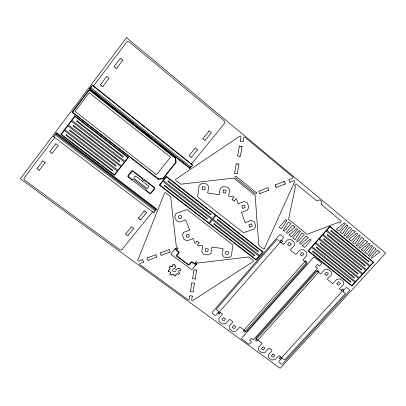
<?xml version="1.0" encoding="UTF-8"?>
<svg xmlns="http://www.w3.org/2000/svg" width="406" height="406" viewBox="0 0 406 406"><rect width="100%" height="100%" fill="white"/><g stroke="black" fill="none" stroke-linecap="round" stroke-linejoin="round"><path stroke-width="0.61" d="M175.696 162.359L175.225 158.315M172.748 266.113L172.844 264.737M175.899 275.735L176.006 274.304M156.356 209.542L156.447 208.816L56.728 132.828L53.526 136.609L153.772 212.719L156.356 209.542L56.109 133.188M153.772 212.719L153.874 211.978M189.648 296.426L189.186 299.176A0.797 0.736 -6.4 0 1 187.902 299.658L139.958 264.671A0.817 0.766 4.2 0 1 140.146 263.352L142.988 262.276M190.556 290.924L191.784 283.555M192.723 277.983L193.966 270.528M207.842 192.322L208.77 186.77L206.761 184.05L201.949 183.324L199.153 185.334L197.722 196.25A1.111 1.086 -10.4 0 0 198.123 197.225L242.981 232.349A1.091 1.035 -21.7 0 0 244.016 232.511L254.389 228.923L255.831 225.954L254.252 221.696L251.228 220.402L245.96 222.407M192.211 296.756L191.708 299.735A0.797 0.736 -7.1 0 0 192.936 300.435L253.039 261.621A0.873 0.817 -20.2 0 0 253.1 260.307L249.162 257.257A1.345 1.264 -19.6 0 0 248.178 256.993L198.301 263.012A1.081 1.02 -8.4 0 1 197.504 262.804L196.362 261.941A0.65 0.614 -7.9 0 0 195.448 262.048A0.65 0.614 -7.9 0 0 195.545 262.91L196.428 263.606L196.468 264.27L192.205 269.33A0.675 0.634 -6.9 0 1 191.262 269.437L171.241 254.516A0.68 0.645 -1.9 0 1 171.129 253.608L175.417 248.482L176.123 248.37L177.062 249.04A0.655 0.624 -3.1 0 0 177.98 248.939A0.655 0.624 -3.1 0 0 177.879 248.061L176.711 247.188A1.091 1.035 -3 0 1 176.305 246.488L170.718 197.128A1.401 1.365 4.4 0 0 170.19 196.21L165.917 192.901A0.908 0.888 7 0 0 164.481 193.226L137.801 260.124A0.822 0.771 4.9 0 0 138.888 261.114L141.968 259.947M193.124 291.254L194.362 283.89M195.306 278.328L196.56 270.873M202.619 246.498L201.726 251.756L203.68 254.293L208.329 254.932L211.039 253.034L211.871 247.442L212.622 247.178M228.751 195.428L229.73 189.906L227.761 187.196L222.985 186.481L220.189 188.48L219.296 194.423L218.54 194.657M234.658 172.636L236.114 164.44M237.764 155.158L239.246 146.83M240.362 140.537L240.976 137.096A0.863 0.842 -55.2 0 0 239.677 136.254L175.996 179.076A0.913 0.898 4.6 0 0 175.981 180.508L180.254 183.857A1.406 1.38 0.8 0 0 181.299 184.151L233.242 178.132A1.122 1.091 -31 0 1 234.064 178.366L254.811 195.093A1.111 1.066 -31.3 0 1 255.196 195.824L258.734 244.777A1.355 1.279 -23.4 0 0 259.195 245.65L263.139 248.736A0.878 0.822 -23.6 0 0 264.519 248.421M223.026 249.325L222.092 254.552L224.005 257.079L228.624 257.708L231.334 255.821L232.877 245.544A1.081 1.025 -17.3 0 0 232.506 244.615L187.633 209.932A1.106 1.071 -4.7 0 0 186.572 209.765L176.057 213.424L174.697 216.449L176.468 220.773L179.594 222.077L184.882 220.057M237.343 173.047L238.809 164.856M240.469 155.579L241.961 147.256M243.082 140.968L243.651 137.796A0.863 0.842 -54.3 0 1 245.036 137.264L292.807 176.965A0.842 0.802 -41.7 0 1 292.518 178.366L289.579 179.488M169.86 269.635L170.165 268.579M174.895 268.625L175.671 266.077M178.604 271.949L178.955 270.853M264.499 248.411L294.619 181.817A0.842 0.797 -40.9 0 0 293.614 180.756L290.432 181.969M169.992 274.197L170.723 272.893M72.867 111.858L89.061 90.401L89.599 90.284L175.108 158.096M196.402 264.372L196.301 263.479M175.605 162.633L162.938 178.341M89.508 88.868L92.182 85.321L92.619 85.214L192.358 164.669L192.454 165.176L189.785 168.465L89.508 88.868L91.482 86.727M55.627 134.29L56.728 132.828M93.233 86.432L126.55 42.199A2.015 1.903 66.6 0 1 129.235 41.945L224.244 120.856A1.847 1.812 -68.6 0 1 224.488 123.429L191.196 164.328M54.648 137.583L24.264 177.803A1.893 1.746 31 0 0 24.751 180.294L119.694 249.594A1.756 1.649 9.6 0 0 122.14 249.335L152.834 211.521M37.367 168.104L42.381 161.471M50.237 151.088L55.317 144.369M100.896 84.118L106.235 77.064M114.593 66.011L120.003 58.86M207.75 192.408L208.014 193.154L218.458 194.565M39.707 169.835L44.726 163.212M52.582 152.849L57.667 146.14M103.246 85.996L108.585 78.952M116.943 67.924L122.353 60.783M228.659 195.514L228.882 196.245L234.242 196.91L232.557 198.92M202.706 246.417L202.482 245.716L197.179 245.107L198.813 243.164M223.117 249.243L222.864 248.538L212.703 247.259M125.987 233.638L131.011 227.426M138.882 217.702L143.973 211.419M189.582 155.082L194.916 148.489M203.269 138.167L208.674 131.493M128.144 235.236L133.173 229.035M141.044 219.331L146.135 213.054M191.739 156.807L197.077 150.225M205.431 139.923L210.836 133.259M190.079 167.47L191.216 166.069M169.14 267.305L170.094 266.163M196.748 241.59L195.113 243.534L193.312 238.738L192.54 238.682M234.617 200.559L236.307 198.549L238.038 203.528L238.814 203.589M178.64 274.324L179.594 273.192M219.834 311.417L279.912 242.489M184.943 219.956L185.745 220.052L189.409 229.456M341.857 291.589L282.018 357.153M89.061 90.401L89.69 90.335M245.894 222.508L245.107 222.412L241.727 213.003M175.372 248.528L176.285 248.462M171.317 275.172L172.494 274.202M281.251 358.721L281.135 358.808A0.995 0.883 -17.7 0 1 279.638 358.204A0.995 0.883 -17.7 0 1 280.993 357.219L281.125 357.265M53.526 136.609L54.16 136.233M171.621 266.783L172.682 266.204M175.945 269.401L178.401 268.097M176.072 274.217L177.092 273.695M259.449 190.957L267.214 187.998M275.948 184.674L283.728 181.71M260.337 193.423L268.092 190.47M276.816 187.146L284.586 184.187M238.88 203.487L244.199 201.462L247.259 202.782L248.868 207.131L247.421 210.151L241.748 212.171L241.626 212.942M192.474 238.784L187.237 240.773L184.151 239.504L182.416 235.262L183.771 232.288L189.409 230.283L189.516 229.517M147.647 257.8L155.209 254.932M160.893 252.765L168.465 249.893M148.662 260.129L156.208 257.267M161.887 255.105L169.454 252.238M168.317 270.147L169.784 269.716M179.036 270.772L180.426 270.36M342.466 289.179L342.765 289.148M219.362 313.813L219.057 313.848M162.654 178.493L162.892 178.386L158.36 178.838L72.963 112.482M174.311 275.978L175.828 275.806M172.915 264.666L174.443 264.494M158.639 178.929L158.36 178.838M178.813 268.696L180.239 268.782M168.515 271.726L170.073 271.817M238.19 163.988L236.997 163.806A0.553 0.543 -38.9 0 0 236.053 164.344M239.581 156.219L238.383 156.031A0.528 0.518 -44 0 1 237.698 155.28M240.139 146.185L241.337 146.378A0.533 0.518 -49.4 0 1 241.981 146.404M250.055 340.776C249.086 340.289 251.07 337.848 251.933 338.726M175.042 265.905L175.62 266.001M172.611 274.182L173.682 274.466M280.85 242.382L280.993 242.443A1.056 0.99 -27.5 0 0 282.429 241.347L282.409 241.205M170.195 266.143L171.505 266.788M177.204 273.69L178.538 274.344M250.208 340.776L251.598 341.791L249.715 343.892A0.817 0.736 -14.7 0 1 248.573 344.029L241.844 339.122A0.817 0.741 -14 0 1 241.748 338.071L313.417 257.516A0.853 0.787 -29.5 0 1 314.579 257.399L321.278 262.748A0.853 0.782 -29.6 0 1 321.349 263.849L319.339 266.103L317.954 265.001M251.948 338.822L253.339 339.842L317.487 268.168L316.107 267.072M170.012 274.294L171.215 275.177M44.533 162.121L43.498 161.349A0.573 0.533 33.7 0 0 42.397 161.355M139.025 218.727L139.979 219.448M145.043 211.298L145.998 212.023A0.538 0.513 9.6 0 1 146.241 213.008M94.425 92.289L95.42 93.075M96.41 93.862L97.404 94.654M98.399 95.44L99.389 96.227M112.289 106.474L113.284 107.26M114.274 108.047L115.268 108.833M129.656 120.262L133.132 123.018M143.551 131.295L144.546 132.082M145.536 132.869L146.53 133.655M147.52 134.447L150.002 136.416M161.415 145.475L162.41 146.267M163.4 147.053L164.394 147.84M165.384 148.626L166.876 149.809M179.279 159.66L180.269 160.446M181.264 161.238L183.745 163.207M92.182 85.321L192.454 165.176M101.069 85.285L102.104 86.118M169.14 267.402L170.139 268.473M178.625 272.056L179.589 273.096M219.92 312.27L220.006 312.376A1.025 0.944 -11.4 0 1 219.215 313.838A1.025 0.944 -11.4 0 1 218.184 312.574L218.24 312.442A1.188 1.091 -11.2 0 0 218.078 310.915L216.266 309.727L216.246 309.21L276.801 239.555L277.369 239.464L279.013 240.925A1.223 1.152 -27.4 0 0 280.724 240.743L280.845 240.646A1.056 0.99 -27.5 0 1 282.429 241.347L282.434 241.504M341.822 290.737L341.745 290.625A1.03 0.929 -28.9 0 1 342.618 289.153A1.03 0.929 -28.9 0 1 343.552 290.432L343.481 290.564A1.193 1.071 -28.9 0 0 343.542 292.102L345.242 293.294L345.232 293.812L284.966 359.686L284.403 359.812L282.855 358.534A1.152 1.02 -17.8 0 0 281.251 358.721M170.17 271.878L170.718 272.786M178.488 268.127L178.721 268.635M275.481 185.633L275.867 186.73M285.058 183.228L284.677 182.132A0.523 0.497 -39.8 0 0 284.545 181.528M173.763 274.537L174.225 275.928M174.529 264.545L174.956 265.839M279.658 358.331L279.638 358.067M189.698 167.937L189.785 168.465M168.262 270.229L168.439 271.66M180.315 268.848L180.487 270.279M176.498 248.619A0.66 0.629 -2.8 0 1 176.722 248.929L176.747 249.198A0.731 0.695 -2.8 0 1 176.59 249.553L176.585 250.066L178.65 251.624A1.223 1.162 -3.4 0 1 178.848 253.253L176.955 255.531L177.057 256.013L188.496 264.545L188.952 264.494L190.856 262.246A1.213 1.147 -6.9 0 1 192.561 262.053L194.606 263.575L195.129 263.448A0.726 0.68 -7.8 0 1 195.453 263.23L195.733 263.19A0.655 0.619 -7.8 0 1 196.093 263.321M290.356 182.055A0.538 0.513 -40.5 0 1 289.478 181.543L289.108 180.447A0.538 0.513 -40.8 0 1 289.468 179.472M243.123 141.08A0.548 0.538 -52.6 0 1 242.184 141.618L240.986 141.425A0.548 0.538 -52.8 0 1 240.291 140.628M240.144 146.18A0.533 0.523 -49.5 0 0 239.52 146.018A0.563 0.548 -49.5 0 0 239.185 146.728M240.53 155.676A0.558 0.543 -44.1 0 1 239.565 156.208M241.986 146.399A0.563 0.548 -49.4 0 1 242.052 147.18M268.199 190.505A0.548 0.523 -35.6 0 0 268.833 190.059A0.518 0.497 -35.6 0 0 268.559 189.506L268.168 188.42A0.518 0.497 -36 0 0 268.031 187.821A0.548 0.523 -36 0 0 267.27 187.902M260.282 193.52A0.548 0.523 -33.2 0 1 259.383 192.987L258.992 191.916A0.518 0.497 -33.6 0 1 259.312 190.962M238.175 163.988A0.553 0.543 -39.2 0 1 238.901 164.78M234.592 172.758A0.523 0.513 -34.1 0 0 235.277 173.504L236.459 173.677A0.553 0.538 -34.6 0 0 237.403 173.144M285.058 183.218A0.523 0.497 -39.4 0 1 284.723 184.182M276.755 187.247A0.548 0.523 -37.6 0 1 275.994 187.333A0.523 0.497 -37.6 0 1 275.857 186.724M275.476 185.638A0.523 0.497 -38 0 1 275.212 185.085A0.548 0.523 -38 0 1 275.841 184.634M283.784 181.609A0.548 0.523 -39.8 0 1 284.55 181.523M232.45 198.96A0.533 0.513 -24.5 0 0 232.648 199.96L233.562 200.676A0.533 0.513 -24.7 0 0 234.597 200.671M196.763 241.484A0.523 0.497 -8.4 0 1 197.798 241.468L198.701 242.169A0.523 0.497 -8.8 0 1 198.915 243.123M192.637 278.054A0.528 0.492 -7.2 0 0 192.718 278.744L195.063 279.054A0.528 0.492 -7.6 0 0 195.367 278.414M193.906 270.437A0.528 0.497 -7.5 0 1 194.21 269.792L196.565 270.107A0.528 0.497 -7.9 0 1 196.646 270.802M190.475 290.99A0.523 0.487 -6.8 0 0 190.551 291.675L192.886 291.975A0.523 0.487 -7.1 0 0 193.185 291.341M191.728 283.464A0.523 0.492 -7 0 1 192.028 282.83L194.372 283.134A0.523 0.492 -7.4 0 1 194.449 283.824M160.756 252.776A0.507 0.482 0.8 0 0 160.477 253.689L160.918 254.714A0.538 0.507 0.5 0 0 161.837 255.201M169.561 252.273A0.533 0.507 -1.3 0 0 170.165 251.842A0.507 0.482 -1.3 0 0 169.87 251.319L169.434 250.284A0.507 0.482 -1 0 0 169.266 249.715A0.538 0.507 -1 0 0 168.52 249.797M148.606 260.226A0.538 0.502 3 0 1 147.688 259.723L147.241 258.708A0.507 0.477 3.3 0 1 146.942 258.191A0.538 0.507 3.3 0 1 147.54 257.764M156.346 257.262A0.507 0.482 1.5 0 0 156.625 256.348L156.178 255.323A0.507 0.482 1.8 0 0 155.31 254.846M175.986 269.716A1.695 1.594 -3.2 0 1 174.697 271.812A1.695 1.594 -3.2 0 1 172.687 270.325A1.695 1.594 -3.2 0 1 174.555 268.66M316 267.057A0.513 0.472 -28.7 0 1 316.056 266.108L316.944 265.118A0.513 0.472 -29 0 1 317.923 264.905M122.465 60.738A0.599 0.568 62.8 0 0 122.191 59.586L121.155 58.743A0.599 0.573 62.7 0 0 120.019 58.733M114.482 66.056A0.599 0.568 60.2 0 0 114.761 67.203L115.796 68.041A0.599 0.568 60.2 0 0 116.928 68.051M108.696 78.906A0.594 0.563 56.7 0 0 108.417 77.774L107.377 76.947A0.594 0.563 56.7 0 0 106.25 76.937M101.069 85.296A0.594 0.563 54 0 1 100.784 84.164M103.231 86.123A0.594 0.563 54 0 1 102.094 86.118M194.936 148.373A0.548 0.543 0 0 1 196.017 148.368L196.961 149.139A0.543 0.543 0 0 1 197.184 150.184M191.718 156.924A0.543 0.538 -4.8 0 1 190.642 156.929L189.698 156.163A0.543 0.543 -1.2 0 1 189.47 155.122M208.694 131.371A0.553 0.548 -68.9 0 1 209.78 131.371L210.724 132.158A0.553 0.548 -66.4 0 1 210.942 133.214M205.411 140.04A0.548 0.543 -58.8 0 1 204.325 140.045L203.381 139.263A0.548 0.548 -62.6 0 1 203.162 138.213M39.697 169.952A0.573 0.533 32.2 0 1 38.59 169.957L37.565 169.19A0.573 0.533 32.5 0 1 37.256 168.145M44.533 162.116A0.573 0.533 33.4 0 1 44.838 163.171M52.572 152.966A0.573 0.538 35.3 0 1 51.46 152.971L50.43 152.189A0.573 0.538 35.6 0 1 50.131 151.128M55.333 144.252A0.579 0.543 37.1 0 1 56.449 144.247L57.479 145.033A0.579 0.543 36.8 0 1 57.779 146.099M139.025 218.738A0.538 0.513 10.4 0 1 138.776 217.748M141.029 219.438A0.533 0.513 9.8 0 1 139.969 219.448M143.988 211.308A0.538 0.518 10.2 0 1 145.049 211.298M125.88 233.678A0.533 0.507 10.6 0 0 126.129 234.658L127.088 235.358A0.533 0.502 10.1 0 0 128.129 235.343M133.28 228.994A0.533 0.507 10 0 0 133.031 228.01L132.077 227.309A0.533 0.507 10.5 0 0 131.026 227.319M175.159 248.771A0.68 0.645 -2.7 0 0 175.27 249.68L178.351 251.989A0.68 0.645 -3.4 0 1 178.457 252.892L176.377 255.379A0.543 0.513 -3.2 0 0 176.468 256.1L188.475 265.067A0.538 0.507 -6.2 0 0 189.232 264.981L191.307 262.52A0.675 0.634 -6.9 0 1 192.256 262.408L195.286 264.676A0.675 0.634 -7.8 0 0 196.235 264.57M192.282 296.674A0.513 0.472 -7 0 0 191.602 295.989L190.47 295.852A0.513 0.472 -6.7 0 0 189.602 296.329M143.1 262.291A0.523 0.492 3.9 0 0 143.394 261.357L142.942 260.332A0.528 0.492 4.2 0 0 142.039 259.86M302.434 245.63L304.571 247.467L311.158 240.007L309.915 239.291L302.44 245.615M205.487 248.99L205.258 251.294L207.872 251.588L208.288 249.005L205.984 248.553L205.487 248.969M262.672 347.16L261.368 348.693L263.291 350.023L264.951 348.094L263.291 346.78L262.672 347.14M308.25 237.784L300.75 244.158L299.521 243.433L306.114 235.937L308.25 237.784M202.315 187.115L202.076 189.556L204.771 189.896L205.177 187.12L202.833 186.653L202.315 187.115M242.382 207.968L242.925 208.42L245.244 207.466L244.473 204.994L241.793 205.878L242.387 207.923M268.467 348.658L265.179 352.337L261.768 352.748L258.713 350.515L258.455 347.419L262.144 343.273L256.232 338.964A0.771 0.695 -15.8 0 1 256.15 337.98L315.929 271.213A0.797 0.731 -28.2 0 1 317.035 271.086L320.745 273.984L324.607 269.64L328.119 269.229L331.169 271.665L331.316 274.979L327.535 278.983L327.52 279.567L332.813 283.637L336.767 279.323L340.253 278.917L343.263 281.322L343.39 284.601L339.604 288.58L339.548 289.082L342.735 291.422L345.897 287.92A0.837 0.751 -29.4 0 1 347.054 287.783L349.439 289.686A0.837 0.751 -29.4 0 1 349.475 290.772L282.571 363.862A0.807 0.716 -17.6 0 1 281.444 363.999L279.044 362.243A0.807 0.716 -17.5 0 1 278.973 361.223L282.003 357.945L278.952 355.549L275.09 359.589L271.7 360L268.676 357.787L268.432 354.717L271.721 351.094C273.152 350.54 268.868 347.394 268.467 348.637M324.734 274.07L326.612 275.608L328.418 273.553L326.5 272.106L324.739 274.03M272.629 354.463L271.33 355.986L273.228 357.3L274.892 355.387L273.248 354.083L272.629 354.463M249.411 226.797L249.949 227.238L252.243 226.294L251.492 223.873L248.832 224.746L249.411 226.776M225.853 251.801L225.609 254.095L228.202 254.389L228.639 251.811L226.355 251.365L225.858 251.761M283.87 243.981L283.144 244.376L280.038 241.788L283.251 238.048A0.863 0.807 -28.2 0 0 283.175 236.896L280.617 234.861A0.863 0.812 -28.2 0 0 279.419 234.998L212.216 312.346A0.832 0.766 -10.4 0 0 212.328 313.422L214.891 315.3A0.832 0.766 -10.8 0 0 216.058 315.157L219.052 311.676L222.442 313.99L222.442 314.457L218.819 318.421L219.149 321.628L222.326 323.947L225.812 323.536L229.466 319.329L232.795 321.588L232.79 322.115L229.197 326.013L229.507 329.19L232.653 331.484L236.114 331.073L239.86 326.891L245.828 331.316A0.776 0.705 -14.8 0 0 246.914 331.184L306.728 263.925A0.802 0.741 -28 0 0 306.667 262.865L302.952 259.916L306.865 255.501L306.677 252.111L303.551 249.614L299.988 250.02L295.933 254.46L290.559 250.263L290.498 249.68L294.33 245.508L294.117 242.077L290.95 239.55L287.362 239.961L283.87 243.981M336.833 283.748L338.685 285.266L340.497 283.271L338.645 281.794L336.833 283.748M223.3 190.328L223.041 192.754L225.716 193.094L226.142 190.333L223.772 189.871L223.305 190.287M288.93 242.991L287.544 244.671L289.534 246.168L291.3 244.057L289.62 242.595L288.93 242.945M336.599 229.223L338.705 231.09L345.42 223.549L344.207 222.808L336.604 229.207M343.973 235.282L344.933 236.216L351.642 228.715L349.262 227.081L343.973 235.282M347.84 225.675L342.527 233.937L340.162 232.288L346.876 224.762L347.84 225.675M178.904 218.245L179.467 218.712L181.776 217.748L180.954 215.317L178.239 216.18L178.909 218.2M301.562 252.984L300.176 254.643L302.145 256.125L303.911 254.034L302.211 252.573L301.562 252.958M321.192 204.294L341.233 221.123L339.878 223.031L339.497 223.072L338.817 222.27L307.098 234.303L288.559 219.326L295.466 186.405L294.411 185.613L295.938 183.801L316.71 200.787L319.299 199.97A0.832 0.776 -38.9 0 1 320.09 200.092L321.45 201.224A0.832 0.776 -38.8 0 1 321.699 201.965L321.197 204.243M349.048 239.464L351.124 241.306L357.828 233.846L356.63 233.11L349.048 239.449M356.326 245.447L357.275 246.366L363.974 238.941L361.619 237.332L356.326 245.422M186.648 236.987L187.207 237.444L189.495 236.495L188.683 234.11L185.999 234.962L186.648 236.987M355.169 231.76L347.582 238.139L346.384 237.408L353.093 229.918L355.169 231.76M360.218 235.942L354.925 244.092L352.565 242.489L359.264 235.038L360.218 235.942M361.335 249.573L363.38 251.39L370.079 244.006L368.897 243.285L361.335 249.543M367.455 241.951L359.909 248.249L358.701 247.543L365.4 240.129L367.455 241.966M368.516 255.475L369.455 256.384L376.144 249.04L373.83 247.437L368.521 255.45M372.439 246.077L367.136 254.141L364.801 252.562L371.5 245.183L372.439 246.077M379.58 252.009L372.058 258.246L370.866 257.546L377.555 250.208L379.58 252.024M223.133 318.147L221.828 319.75L223.828 321.136L225.477 319.101L223.762 317.776L223.138 318.126M233.491 325.739L232.186 327.332L234.166 328.703L235.825 326.728L234.15 325.389L233.491 325.719M289.077 234.927L291.239 236.805L297.831 229.263L296.593 228.517L289.077 234.912M294.888 227.02L292.716 225.137L286.123 232.709L287.367 233.45L294.883 227.066M72.781 112.066L72.892 112.411L72.781 112.066M176.118 162.283L163.273 178.599A0.848 0.832 13.1 0 1 162.704 178.904L158.721 179.34A0.848 0.827 14.7 0 1 158.096 179.163L72.704 112.827A0.919 0.868 44.8 0 1 72.501 111.574L88.691 90.107A0.939 0.888 51.2 0 1 89.954 89.985L175.341 157.741A0.853 0.842 17.4 0 1 175.656 158.31L176.118 162.283M283.327 230.309L284.332 231.278L290.929 223.691L288.468 222.026L283.337 230.258M286.788 220.494L281.657 228.801L279.181 227.157L285.778 219.539L286.788 220.494M296.766 241.062L297.755 242.017L304.348 234.516L301.917 232.871L296.771 241.037M300.262 231.359L295.111 239.586L292.675 237.952L299.268 230.415L300.262 231.359M56.216 134.173L55.561 135.056L155.072 210.755L155.742 209.932L56.216 134.173M126.601 37.682L20.3 178.833L280.191 368.318L385.7 253.141L126.601 37.682M89.208 92.761L75.115 111.411L156.442 174.707L170.53 157.168L89.208 92.761M74.836 115.852L60.773 134.457L114.385 175.346L128.458 157.472L74.836 115.852M64.31 130.534L61.392 134.391L114.299 174.758L117.222 171.048L64.31 130.534M67.838 125.865L64.909 129.737L117.821 170.281L120.755 166.561L67.838 125.865M71.38 121.181L68.441 125.063L121.358 165.79L124.297 162.055L71.38 121.181M74.932 116.476L71.984 120.379L124.906 161.284L127.854 157.538L74.932 116.476M66.411 134.741L65.985 135.305L112.34 170.733L112.772 170.185L66.411 134.741M69.939 130.087L69.507 130.656L115.872 166.237L116.299 165.689L69.939 130.087M73.476 125.418L73.044 125.992L119.41 161.73L119.841 161.182L73.476 125.418M77.023 120.734L76.592 121.308L122.962 157.208L123.394 156.655L77.023 120.734M91.193 87.797L90.497 88.706L190.044 167.769L190.734 166.917L91.193 87.797M131.508 171.17L128.037 175.549A1.147 1.106 23.9 0 0 128.255 177.117L149.545 193.439A1.127 1.091 13 0 0 151.128 193.266L154.595 188.968A1.127 1.096 13.1 0 0 154.397 187.42L133.107 170.997A1.147 1.111 24.9 0 0 131.508 171.17M131.879 171.454L128.408 175.834A0.68 0.66 23.9 0 0 128.535 176.762L132.422 179.741A1.035 1 21.6 0 1 133.843 179.609L145.754 188.754A1.025 0.995 15.5 0 1 145.957 190.125L149.829 193.094A0.67 0.65 13 0 0 150.763 192.992L154.234 188.688A0.67 0.65 13.1 0 0 154.118 187.77L144.338 180.228A1.03 1 19.4 0 1 142.922 180.36A1.03 1 19.4 0 1 142.714 178.975L132.828 171.352A0.68 0.66 24.9 0 0 131.879 171.454M135.132 176.305L133.98 177.752A0.538 0.518 22.2 0 0 134.081 178.488L146.85 188.298A0.533 0.513 15.4 0 0 147.591 188.217L148.748 186.78A0.533 0.518 15.5 0 0 148.652 186.055L135.883 176.224A0.538 0.518 22.5 0 0 135.132 176.305M166.343 176.341L159.33 185.029L256.145 260.089L263.184 251.984L166.343 176.341M162.842 181.355L159.883 185.014L208.801 222.914L211.754 219.387L162.842 181.355M166.419 176.925L163.451 180.599L212.363 218.661L215.327 215.124L166.419 176.925M164.674 185.319L164.237 185.857L207.101 219.113L207.532 218.595L164.674 185.319M168.246 180.903L167.81 181.446L210.668 214.845L211.105 214.322L168.246 180.903M212.389 219.879L209.435 223.407L256.1 259.556L259.053 256.156L212.389 219.879M215.967 215.616L212.998 219.154L259.657 255.455L262.616 252.05L215.967 215.616M214.079 223.676L213.642 224.193L254.532 255.912L254.968 255.415L214.079 223.676M217.646 219.428L217.215 219.945L258.094 251.801L258.531 251.299L217.646 219.428M329.865 226.223L307.987 250.938L351.906 286.052L373.698 262.225L329.865 226.223M311.559 247.472L308.55 250.872L351.885 285.54L354.89 282.256L311.559 247.472M315.203 243.356L312.178 246.772L355.509 281.581L358.518 278.288L315.203 243.356M318.857 239.23L315.827 242.656L359.137 277.613L362.157 274.309L318.857 239.23M322.521 235.089L319.481 238.525L362.781 273.629L365.811 270.315L322.521 235.089M326.201 230.938L323.151 234.384L366.435 269.63L369.47 266.311L326.201 230.938M329.89 226.771L326.83 230.227L370.099 265.625L373.15 262.291L329.89 226.771M313.011 251.116L312.569 251.618L350.54 282.038L350.982 281.551L313.011 251.116M316.65 247.021L316.208 247.518L354.164 278.064L354.605 277.582L316.65 247.021M320.298 242.905L319.852 243.407L357.803 274.08L358.244 273.593L320.298 242.905M323.963 238.779L323.516 239.281L361.447 270.086L361.893 269.599L323.963 238.779M327.632 234.638L327.185 235.145L365.106 266.077L365.552 265.585L327.632 234.638M331.316 230.486L330.87 230.994L368.775 262.058L369.227 261.565L331.316 230.486M305.464 260.931L243.158 331.113L244.615 332.184L306.916 262.083L305.464 260.931M317.695 270.635L255.44 340.132L256.881 341.187L319.126 271.771L317.695 270.635M256.272 192.606L236.297 176.468A0.771 0.751 -32.7 0 0 235.221 176.585A0.771 0.751 -32.7 0 0 235.313 177.65L255.288 193.769A0.766 0.736 -32.4 0 0 256.353 193.652A0.766 0.736 -32.4 0 0 256.272 192.606"/></g></svg>
